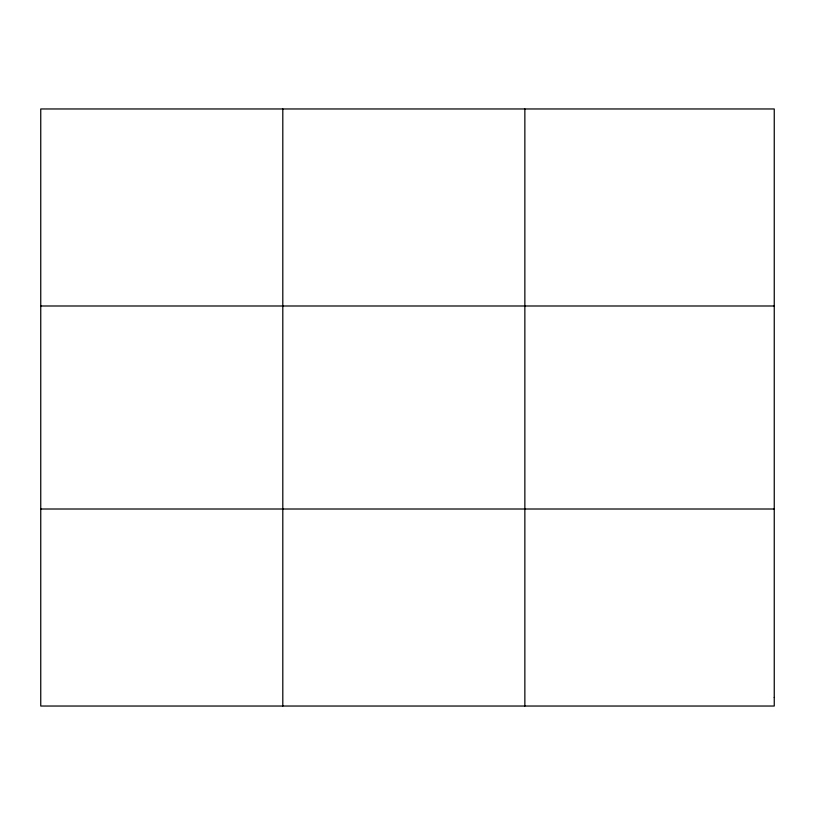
<?xml version="1.0" encoding="UTF-8"?>
<svg xmlns="http://www.w3.org/2000/svg" width="815" height="815" viewBox="0 0 815 815"><rect width="100%" height="100%" fill="white"/><g stroke="black" fill="none" stroke-linecap="round" stroke-linejoin="round"><path stroke-width="1.22" d="M282.805 108.965L282.805 706.034M524.86 108.965L524.86 706.034M40.75 305.992L774.25 305.992M40.75 509.008L774.25 509.008M774.25 697.477L774.25 706.034L40.75 706.034L40.75 108.965L774.25 108.965L774.25 697.477"/></g></svg>
